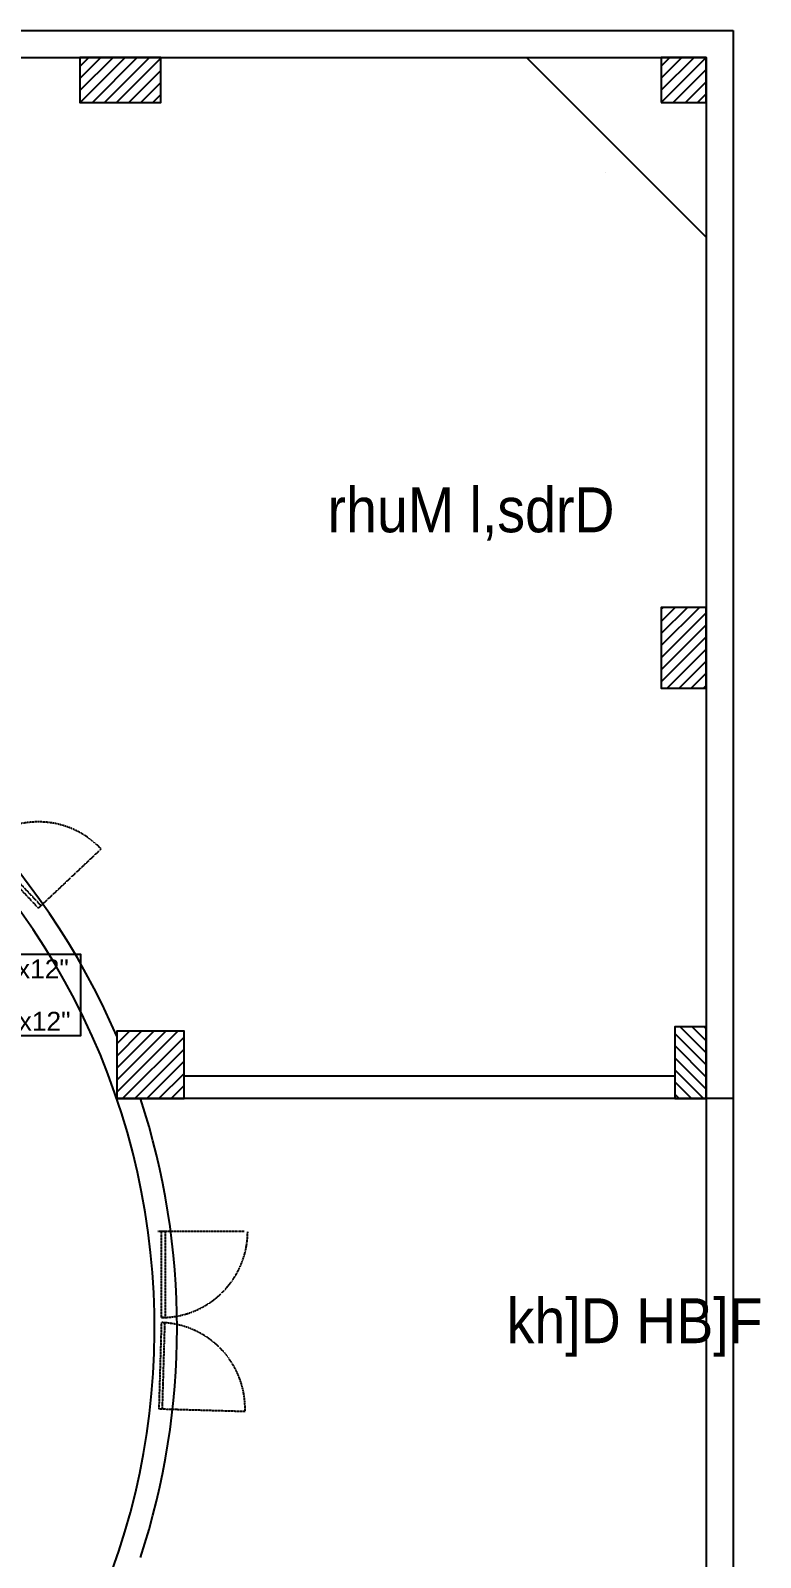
# Model space of a CAD drawing. Header units: inches. Extents: x 751443 to 884462, y -58136 to 349881.
# Drawn here: x 834330 to 842454, y 314210 to 331214 of the extents above; entities that cross this region are included whole.
import ezdxf

# ---------------------------------------------------------------- set-up
doc = ezdxf.new("R2010")
doc.units = ezdxf.units.IN
doc.header["$MEASUREMENT"] = 0
doc.linetypes.add('DASHED2', pattern=[9.524999999999995, 6.349999999999998, -3.174999999999998])
doc.layers.add('000Text', color=2, linetype='Continuous', lineweight=18)
for name, color, linetype in [('4', 4, 'Continuous'), ('AC-LEADER', 30, 'Continuous'), ('COL', 8, 'Continuous'), ('HAT', 8, 'Continuous'), ('HATCH', 8, 'Continuous'), ('sec', 8, 'DASHED2'), ('WALL', 8, 'Continuous')]:
    doc.layers.add(name, color=color, linetype=linetype)
doc.styles.add('Arial', font='arial.ttf')
doc.styles.get("Standard").update_dxf_attribs({"font": 'arial.ttf'})

# ---------------------------------------------------------------- blocks, each defined once
blk = doc.blocks.new('A$C65071A1E')
at = {"layer": 'HAT', "ltscale": 0.011}
h = blk.add_hatch(dxfattribs=at)
h.set_pattern_fill('ANSI31', color=8, scale=30, angle=-2.54e-14, style=0)
h.set_pattern_definition([(44.99999999999996, (-238505.0943432183, -381140.220603286), (-67.35192090801861, 67.35192090801868), [])])
h.paths.add_polyline_path([(59399.19576835089, 43058.55952086017), (60149.19576835108, 43058.55952086023), (60149.19576835089, 43808.55952086005), (59399.19576835077, 43808.55952085993)])
h = blk.add_hatch(dxfattribs=at)
h.set_pattern_fill('ANSI31', color=8, scale=30, angle=-90.00000000000004, style=0)
h.set_pattern_definition([(314.9999999999999, (-243485.0943432184, -376160.220603286), (67.3519209080187, 67.35192090801858), [])])
h.paths.add_polyline_path([(65959.19576835072, 43058.55952086), (65959.19576835072, 43857.91536980859), (65609.19576835101, 43857.9153698087), (65609.1957683509, 43058.55952085993)])
at = {"layer": 'HATCH'}
h = blk.add_hatch(dxfattribs=at)
h.set_pattern_fill('ANSI31', color=8, scale=30, angle=-2.54e-14, style=0)
h.set_pattern_definition([(44.99999999999996, (-601746.1254192989, -154398.9630592694), (-67.35192090801861, 67.35192090801868), [])])
h.paths.add_polyline_path([(59888.87369282565, 54651.20657968332), (58989.51784387678, 54651.20657968332), (58989.51784387666, 54151.2065796832), (59888.87369282543, 54151.20657968332)])
h = blk.add_hatch(dxfattribs=at)
h.set_pattern_fill('ANSI31', color=8, scale=30, angle=-2.54e-14, style=0)
h.set_pattern_definition([(44.99999999999996, (-243485.0943432183, -376307.5735444628), (-67.35192090801861, 67.35192090801868), [])])
h.paths.add_polyline_path([(65459.19576835077, 54151.2065796832), (65959.19576835072, 54151.20657968332), (65959.19576835095, 54651.20657968332), (65459.19576835072, 54651.2065796832)])
h = blk.add_hatch(dxfattribs=at)
h.set_pattern_fill('ANSI31', color=8, scale=30, angle=-2.54e-14, style=0)
h.set_pattern_definition([(44.99999999999996, (-601746.1254192989, -154251.6101180928), (-67.35192090801861, 67.35192090801868), [])])
h.paths.add_polyline_path([(65959.19576835072, 47628.88159638571), (65959.19576835084, 48528.23744533442), (65459.19576835066, 48528.23744533417), (65459.19576835072, 47628.88159638559)])
at = {"layer": 'COL', "color": 8, "ltscale": 0.011}
for points in [[(59888.87369282565, 54651.20657968332), (58989.51784387678, 54651.20657968332), (58989.51784387666, 54151.2065796832), (59888.87369282543, 54151.20657968332)], [(65459.19576835077, 54151.2065796832), (65959.19576835072, 54151.20657968332), (65959.19576835095, 54651.20657968332), (65459.19576835072, 54651.2065796832)], [(65959.19576835072, 47628.88159638571), (65959.19576835084, 48528.23744533442), (65459.19576835066, 48528.23744533417), (65459.19576835072, 47628.88159638559)], [(65959.19576835072, 43058.55952086), (65959.19576835072, 43857.91536980859), (65609.19576835101, 43857.9153698087), (65609.1957683509, 43058.55952085993)]]:
    blk.add_lwpolyline(points, close=True, dxfattribs=at)
at = {"layer": 'COL', "color": 8, "ltscale": 0.07}
blk.add_lwpolyline([(59399.19576835089, 43058.55952086017), (60149.19576835108, 43058.55952086023), (60149.19576835089, 43808.55952086005), (59399.19576835077, 43808.55952085993)], close=True, dxfattribs=at)
at = {"layer": 'sec', "color": 8, "ltscale": 0.5}
for p, q in [((58526.54213575831, 45179.70235476692), (59224.90239857776, 45838.40786052376)), ((59856.17323964727, 41580.28451804471), (60816.17323964716, 41580.28451796822)), ((59867.30756254563, 39604.17948967169), (60826.89797002186, 39576.13934204655))]:
    blk.add_line(p, q, dxfattribs=at)
for points in [[(57867.83663009642, 45878.06261767572), (58526.54213575831, 45179.70235476692), (58555.64048004633, 45207.14841750249), (57896.93497438472, 45905.50868041164)], [(59896.17323970112, 40620.28451804179), (59896.17323964716, 41580.28451804156), (59936.1732396471, 41580.28451804393), (59936.17323970152, 40620.28451804393)], [(59895.34771030139, 40563.76989714443), (59867.30756254563, 39604.17948967169), (59907.29049618987, 39603.0111501815), (59935.330643946, 40562.60155765424)]]:
    blk.add_lwpolyline(points, close=True, dxfattribs=at)
for centre, start, end in [((58526.54213566844, 45179.70235486156), 43.32623890629768, 133.326238906298), ((59896.17323964704, 41580.28451791071), 270.0000000033351, 3.3350533e-09), ((59867.30756254894, 39604.17948980214), 358.3262389062003, 88.32623890622422)]:
    blk.add_arc(centre, 960.0000000000363, start, end, dxfattribs=at)
at = {"layer": 'WALL', "color": 8, "ltscale": 0.011}
for p, q in [((55079.19576835083, 54952.06236623713), (66259.1957683509, 54952.06236623713)), ((66259.1957683509, 54952.06236623713), (66259.19576835107, 43058.55952086005)), ((54769.19576835095, 54651.20657968343), (65959.19576835095, 54651.20657968332)), ((63959.19576835082, 54651.20657968309), (65959.19576835084, 52651.20657968314)), ((65959.19576835095, 54651.20657968332), (65959.19576835072, 43058.55952086)), ((65959.19576835095, 54651.20657968332), (65959.19576835072, 43058.55952086)), ((64842.08163137803, 53376.50194706903), (64842.08163137803, 53376.50194706903)), ((65609.19576835082, 43308.55952086012), (60149.19576835102, 43308.55952086006)), ((66259.19576835107, 43058.55952086005), (59399.19576835072, 43058.55952086)), ((65959.19576835072, 43058.55952086), (65959.19576835084, 32903.55952086006)), ((66259.19576835107, 43058.55952086005), (66259.19576835107, 28248.55952086018))]:
    blk.add_line(p, q, dxfattribs=at)
for radius, start, end in [(7956.396797545794, 327.0793169091931, 71.26901043563963), (8206.396797545793, 23.33766433162235, 66.66233566837846), (8206.396797545793, 341.8598462908827, 18.1401537091173)]:
    blk.add_arc((51864.19576835112, 40503.55952086023), radius, start, end, dxfattribs=at)
at = {"layer": '4', "color": 8, "width": 0.8849366359447017}
for s, p in [('rhuM l,sdrD', (61745.52763773202, 49364.63770299606)), ('kh]D HB]F', (63737.90557145268, 40334.57384955024))]:
    blk.add_text(s, height=500, dxfattribs=at).set_placement(p)

msp = doc.modelspace()

# ---------------------------------------------------------------- linework, layer by layer
at = {"layer": 'AC-LEADER'}
msp.add_lwpolyline([(832998.959219315, 320022.0283912045), (834887.9105670376, 320022.0283912045), (834887.9105670376, 320923.4361341065), (832998.959219315, 320923.4361341065)], close=True, dxfattribs=at)

# ---------------------------------------------------------------- block references
at = {"ltscale": 0.011}
msp.add_blockref('A$C65071A1E', (775890.1999150773, 276261.617831779), dxfattribs=at)

# ---------------------------------------------------------------- texts
at = {"layer": '000Text', "color": 2, "style": 'Arial'}
for s, p in [('SCD 12"x12"', (833046.9433190272, 320659.2518550185)), ('RCD 12"x12"', (833049.8260836395, 320076.369195249))]:
    msp.add_text(s, height=210, dxfattribs=at).set_placement(p)

doc.saveas('drawing.dxf')
